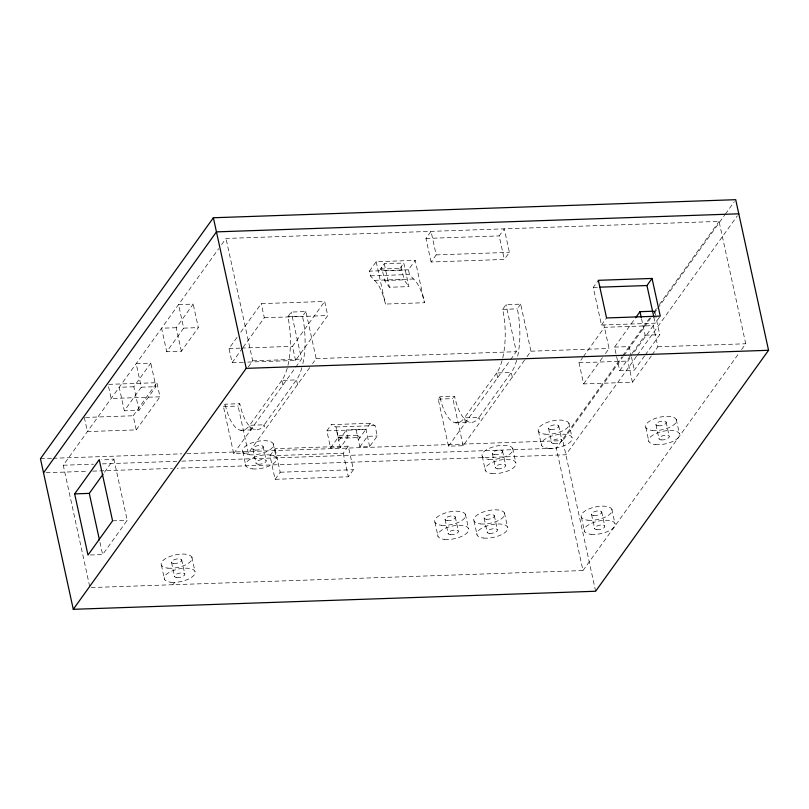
<?xml version="1.0" encoding="UTF-8"?>
<svg xmlns="http://www.w3.org/2000/svg" width="809" height="809" viewBox="0 0 809 809"><rect width="100%" height="100%" fill="white"/><g stroke="black" fill="none" stroke-linecap="round" stroke-linejoin="round"><path stroke-width="0.61" stroke-dasharray="4.04 3.03" d="M89.668 586.373L63.264 465.236L218.652 248.717M221.595 244.611L226.014 238.453L719.059 221.403L745.736 343.764L739.851 351.966M138.986 410.305L133.849 386.773L150.808 363.15L136.165 363.656L141.292 387.187L124.333 410.81L138.986 410.305L155.935 386.682L150.808 363.15M181.368 351.248L176.241 327.716L193.189 304.093L178.546 304.599L183.673 328.13L166.725 351.753L181.368 351.248L198.316 327.625L193.189 304.093M84.338 417.454L87.423 431.571L136.236 429.882L133.161 415.765L156.895 382.697L108.072 384.386L111.157 398.503L159.97 396.814L156.895 382.697M104.472 472.234L113.877 459.138L101.671 459.563M136.236 429.882L159.97 396.814M243.297 362.25L232.102 362.644L229.018 348.527L237.806 336.281M240.728 332.206L261.236 303.638L324.692 301.444L327.776 315.561L295.558 360.45L244.54 362.21M232.102 362.644L242.346 348.366M243.084 347.344L264.31 317.755L261.236 303.638M90.426 554.994L102.632 554.569L127.215 520.318L113.877 459.138M248.272 366.973L252.691 360.814L226.014 238.453M309.695 367.62L248.343 453.111L233.7 453.616L223.436 406.553L225.135 404.197L239.777 403.691A47.418 17.768 88 0 0 264.27 424.786L265.291 429.488M282.857 385.114L281.835 380.402A47.418 17.768 88 0 0 287.862 316.794L291.25 312.062L305.893 311.556L316.157 358.62L312.567 363.615M248.343 453.111L238.079 406.047L239.777 403.691M302.869 363.595A47.418 17.768 88 0 0 302.505 316.279L305.893 311.556M295.558 360.45L292.484 346.333L324.692 301.444M233.7 453.616L295.052 368.125M295.77 367.124L301.514 359.125L291.25 312.062M369.4 271.157L376.185 261.712L415.229 260.356L424.472 302.718L385.418 304.063A47.418 17.768 88 0 0 374.415 280.339L370.421 275.869L369.4 271.157L408.454 269.812L415.229 260.356M380.432 269.053L399.959 268.376L402.002 270.135L382.475 270.813L380.432 269.053L384.245 263.734L403.772 263.056L408.909 286.608L389.372 287.256L384.588 280.521L381.706 267.283M172.924 584.725L174.623 582.369M399.959 268.376L403.772 263.056M269.984 455.78L275.07 448.692L348.295 446.163L353.422 469.695L348.335 476.784L275.111 479.312L269.984 455.78L343.208 453.252L348.295 446.163M431.086 261.985L425.959 238.453L431.045 231.364L436.172 254.896L431.086 261.985L504.31 259.446L509.397 252.357L504.27 228.826L499.183 235.915L504.31 259.446M275.111 479.312L280.197 472.223L275.07 448.692M369.632 446.619L365.961 429.266L346.434 429.943L347.971 437.002L340.346 447.63L330.588 447.964L326.856 430.853L331.326 424.624L370.37 423.279L375.002 425.605L377.267 435.98L369.632 446.619L359.874 446.952L356.142 429.842M330.588 447.964L338.213 437.335L335.947 426.95L331.326 424.624M338.809 440.571L346.434 429.943M358.336 439.894L365.961 429.266M370.37 423.279L365.901 429.498L326.856 430.853M359.874 446.952L367.498 436.324L377.267 435.98M524.495 360.187L463.132 445.688L448.489 446.194L438.225 399.13L439.924 396.764L454.567 396.258A47.418 17.768 88 0 0 479.059 417.353L480.091 422.065M497.656 377.682L496.625 372.979A47.418 17.768 88 0 0 502.652 309.362L506.04 304.639L520.683 304.133L530.947 351.197L525.213 359.186M463.132 445.688L452.868 398.625L454.567 396.258M517.669 356.162A47.418 17.768 88 0 0 517.295 308.856L520.683 304.133M448.489 446.194L509.852 360.693M510.57 359.692L516.304 351.703L506.04 304.639M659.537 317.108L655.179 323.185L601.481 325.046L593.27 287.397L598.357 280.308M601.481 325.046L606.568 317.957M651.336 355.909L632.436 382.242L583.623 383.921L579.011 362.745L582.642 357.689M583.37 356.678L604.434 327.311L653.257 325.623L633.639 352.957M583.623 383.921L602.513 357.598M605.425 353.553L609.056 348.487L603.929 324.955M644.51 355.96L634.337 370.138L619.694 370.643L614.557 347.112L634.903 318.766M91.195 587.556L582.986 570.547L556.309 448.186L621.848 356.86M622.586 355.829L650.274 317.249M654.259 311.708L656.463 308.623M659.406 304.518L719.059 221.403M595.626 591.248L562.791 440.642L623.122 356.567M623.86 355.545L651.093 317.603M654.036 313.508L656.979 309.402M657.717 308.381L724.672 215.073M725.41 214.041L734.238 201.744M619.694 370.643L645.127 335.209L641.527 318.736M632.436 382.242L627.824 361.057L630.727 357.012M636.511 356.334L565.865 454.769L177.262 468.209M637.239 355.303L737.323 215.861M645.238 354.949L659.77 334.704L655.917 317.057M652.054 354.898L657.869 346.798L652.742 323.276M582.986 570.547L739.113 352.997M425.959 238.453L499.183 235.915M436.172 254.896L509.397 252.357M370.421 275.869L409.475 274.514L413.47 278.994A47.418 17.768 88 0 1 424.472 302.718M374.415 280.339L413.47 278.994M384.588 280.521L404.116 279.843L408.909 286.608M593.27 287.397L598.266 287.225M287.862 316.794L302.505 316.279M502.652 309.362L517.295 308.856M264.31 317.755L327.776 315.561M176.241 327.716L161.588 328.221L166.725 351.753M183.673 328.13L198.316 327.625M229.018 348.527L240.222 348.133M241.466 348.092L292.484 346.333M645.127 335.209L659.77 334.704M614.557 347.112L629.21 346.606L631.263 356.021M252.691 360.814L301.514 359.125M316.157 358.62L516.304 351.703M530.947 351.197L609.056 348.487M657.869 346.798L745.736 343.764M579.011 362.745L627.824 361.057M133.849 386.773L119.206 387.278L124.333 410.81M141.292 387.187L155.935 386.682M223.436 406.553L238.079 406.047M438.225 399.13L452.868 398.625M85.592 417.414L133.161 415.765M240.758 430.246L255.401 429.741M335.947 426.95L375.002 425.605M455.548 422.814L470.191 422.308M338.213 437.335L347.971 437.002M40.45 458.713L51.806 458.319M53.07 458.278L181.762 453.829M186.808 453.647L562.791 440.642M63.264 465.236L93.52 464.194M102.349 463.881L176.746 461.312M181.792 461.14L556.309 448.186M46.052 472.739L87.685 471.303M92.732 471.131L172.216 468.381M280.197 472.223L353.422 469.695M112.572 520.824L127.215 520.318M654.633 311.172L655.664 315.874M653.854 317.118L655.179 323.185M676.273 419.477L679.358 433.604M666.12 422.136L669.205 436.253M655.978 424.786L659.052 438.913M631.516 357.194L634.337 370.138M645.825 427.445L648.899 441.562M611.857 509.245L614.931 523.372M601.704 511.905L604.778 526.022M591.551 514.554L594.625 528.681M568.879 423.198L571.963 437.315M581.398 517.214L584.482 531.331M558.726 425.847L561.81 439.965M548.583 428.507L551.657 442.624M538.43 431.157L541.504 445.274M512.299 377.176L511.278 372.474A47.418 17.768 88 0 0 517.072 358.69M512.704 448.408L515.778 462.526M502.551 451.058L505.635 465.175M492.398 453.718L495.482 467.835M504.452 512.967L507.536 527.084M482.255 456.367L485.329 470.484M494.309 515.616L497.383 529.733M465.438 422.571L464.417 417.859A47.418 17.768 88 0 1 439.924 396.764M484.156 518.276L487.23 532.393M474.003 520.925L477.077 535.042M465.397 514.312L468.482 528.429M408.454 269.812L409.475 274.514M401.234 266.606L404.116 279.843M455.255 516.971L458.329 531.088M445.102 519.621L448.176 533.738M384.245 263.734L389.372 287.256M434.949 522.28L438.033 536.397M376.185 261.712L385.418 304.063M343.208 453.252L348.335 476.784M336.615 430.519L340.346 447.63M297.51 384.609L296.478 379.896A47.418 17.768 88 0 0 302.283 366.113M273.23 443.787L276.314 457.904M263.087 446.437L266.161 460.564M250.648 429.994L249.627 425.291A47.418 17.768 88 0 1 225.135 404.197M252.934 449.096L256.008 463.213M242.781 451.756L245.855 465.873M191.854 557.179L194.939 571.296M181.701 559.828L184.786 573.955M171.559 562.488L174.633 576.605M161.406 565.147L164.48 579.264M99.962 542.333L102.632 554.569M281.835 380.402L249.627 425.291L264.27 424.786L296.478 379.896L281.835 380.402M496.625 372.979L464.417 417.859L479.059 417.353L511.278 372.474L496.625 372.979M357.305 435.191L337.778 435.859L340.498 438.205L360.025 437.527L357.305 435.191M655.421 444.556A15.806 6.401 -12.3 0 0 679.59 435.262A15.806 6.401 -12.3 0 0 657.373 432.926A15.806 6.401 -12.3 0 0 655.421 444.556M176.807 577.606A5.269 2.134 -12.3 0 0 184.867 574.501A5.269 2.134 -12.3 0 0 177.454 573.733A5.269 2.134 -12.3 0 0 176.807 577.606M171.002 582.258A15.806 6.401 -12.3 0 0 195.171 572.954A15.806 6.401 -12.3 0 0 172.944 570.628A15.806 6.401 -12.3 0 0 171.002 582.258M167.928 568.14A15.806 6.401 -12.3 0 0 192.097 558.837A15.806 6.401 -12.3 0 0 169.87 556.511A15.806 6.401 -12.3 0 0 167.928 568.14M173.733 563.489A5.269 2.134 -12.3 0 0 181.782 560.384A5.269 2.134 -12.3 0 0 174.38 559.606A5.269 2.134 -12.3 0 0 173.733 563.489M258.182 464.214A5.269 2.134 -12.3 0 0 266.242 461.11A5.269 2.134 -12.3 0 0 258.829 460.341A5.269 2.134 -12.3 0 0 258.182 464.214M252.388 468.866A15.806 6.401 -12.3 0 0 276.547 459.563A15.806 6.401 -12.3 0 0 254.329 457.237A15.806 6.401 -12.3 0 0 252.388 468.866M249.303 454.749A15.806 6.401 -12.3 0 0 273.472 445.446A15.806 6.401 -12.3 0 0 251.245 443.12A15.806 6.401 -12.3 0 0 249.303 454.749M255.108 450.097A5.269 2.134 -12.3 0 0 263.158 446.993A5.269 2.134 -12.3 0 0 255.755 446.214A5.269 2.134 -12.3 0 0 255.108 450.097M497.656 468.836A5.269 2.134 -12.3 0 0 505.706 465.731A5.269 2.134 -12.3 0 0 498.304 464.953A5.269 2.134 -12.3 0 0 497.656 468.836M491.852 473.487A15.806 6.401 -12.3 0 0 516.021 464.184A15.806 6.401 -12.3 0 0 493.793 461.858A15.806 6.401 -12.3 0 0 491.852 473.487M488.778 459.36A15.806 6.401 -12.3 0 0 512.936 450.067A15.806 6.401 -12.3 0 0 490.719 447.731A15.806 6.401 -12.3 0 0 488.778 459.36M494.572 454.709A5.269 2.134 -12.3 0 0 502.632 451.614A5.269 2.134 -12.3 0 0 495.229 450.835A5.269 2.134 -12.3 0 0 494.572 454.709M450.35 534.739A5.269 2.134 -12.3 0 0 458.41 531.644A5.269 2.134 -12.3 0 0 450.997 530.866A5.269 2.134 -12.3 0 0 450.35 534.739M444.556 539.391A15.806 6.401 -12.3 0 0 468.714 530.087A15.806 6.401 -12.3 0 0 446.497 527.761A15.806 6.401 -12.3 0 0 444.556 539.391M441.471 525.274A15.806 6.401 -12.3 0 0 465.64 515.97A15.806 6.401 -12.3 0 0 443.413 513.644A15.806 6.401 -12.3 0 0 441.471 525.274M447.276 520.622A5.269 2.134 -12.3 0 0 455.336 517.517A5.269 2.134 -12.3 0 0 447.923 516.749A5.269 2.134 -12.3 0 0 447.276 520.622M489.405 533.394A5.269 2.134 -12.3 0 0 497.464 530.289A5.269 2.134 -12.3 0 0 490.052 529.511A5.269 2.134 -12.3 0 0 489.405 533.394M483.6 538.046A15.806 6.401 -12.3 0 0 507.769 528.742A15.806 6.401 -12.3 0 0 485.552 526.416A15.806 6.401 -12.3 0 0 483.6 538.046M596.799 529.673A5.269 2.134 -12.3 0 0 604.859 526.578A5.269 2.134 -12.3 0 0 597.446 525.799A5.269 2.134 -12.3 0 0 596.799 529.673M591.005 534.324A15.806 6.401 -12.3 0 0 615.164 525.031A15.806 6.401 -12.3 0 0 592.946 522.695A15.806 6.401 -12.3 0 0 591.005 534.324M587.921 520.207A15.806 6.401 -12.3 0 0 612.089 510.904A15.806 6.401 -12.3 0 0 589.862 508.578A15.806 6.401 -12.3 0 0 587.921 520.207M593.725 515.555A5.269 2.134 -12.3 0 0 601.785 512.461A5.269 2.134 -12.3 0 0 594.372 511.682A5.269 2.134 -12.3 0 0 593.725 515.555M480.526 523.919A15.806 6.401 -12.3 0 0 504.695 514.625A15.806 6.401 -12.3 0 0 482.467 512.289A15.806 6.401 -12.3 0 0 480.526 523.919M486.33 519.267A5.269 2.134 -12.3 0 0 494.38 516.172A5.269 2.134 -12.3 0 0 486.978 515.394A5.269 2.134 -12.3 0 0 486.33 519.267M553.831 443.625A5.269 2.134 -12.3 0 0 561.891 440.521A5.269 2.134 -12.3 0 0 554.478 439.742A5.269 2.134 -12.3 0 0 553.831 443.625M548.027 448.277A15.806 6.401 -12.3 0 0 572.196 438.974A15.806 6.401 -12.3 0 0 549.968 436.648A15.806 6.401 -12.3 0 0 548.027 448.277M544.953 434.15A15.806 6.401 -12.3 0 0 569.111 424.856A15.806 6.401 -12.3 0 0 546.894 422.52A15.806 6.401 -12.3 0 0 544.953 434.15M550.757 429.498A5.269 2.134 -12.3 0 0 558.807 426.404A5.269 2.134 -12.3 0 0 551.404 425.625A5.269 2.134 -12.3 0 0 550.757 429.498M661.226 439.904A5.269 2.134 -12.3 0 0 669.286 436.809A5.269 2.134 -12.3 0 0 661.873 436.031A5.269 2.134 -12.3 0 0 661.226 439.904M652.347 430.439A15.806 6.401 -12.3 0 0 676.516 421.135A15.806 6.401 -12.3 0 0 654.289 418.809A15.806 6.401 -12.3 0 0 652.347 430.439M658.152 425.787A5.269 2.134 -12.3 0 0 666.201 422.692A5.269 2.134 -12.3 0 0 658.799 421.914A5.269 2.134 -12.3 0 0 658.152 425.787"/><path stroke-width="1.21" d="M213.374 217.752L40.45 458.713L73.285 609.308L595.626 591.248L768.55 350.287L735.715 199.692L213.374 217.752L246.209 368.358L73.285 609.308M43.524 472.83L216.458 231.87L738.789 213.809M74.65 493.894L99.234 459.643L112.572 520.824L87.989 555.075L74.65 493.894L89.293 493.389L103.026 474.246M653.854 317.118L646.967 285.537L652.054 278.448L598.357 280.308L606.568 317.957L660.265 316.097L652.054 278.448M635.631 317.755L639.99 311.677L653.419 311.212M599.52 287.175L646.967 285.537M246.209 368.358L768.55 350.287M639.99 311.677L641.274 317.563M89.293 493.389L99.426 539.886"/></g></svg>
